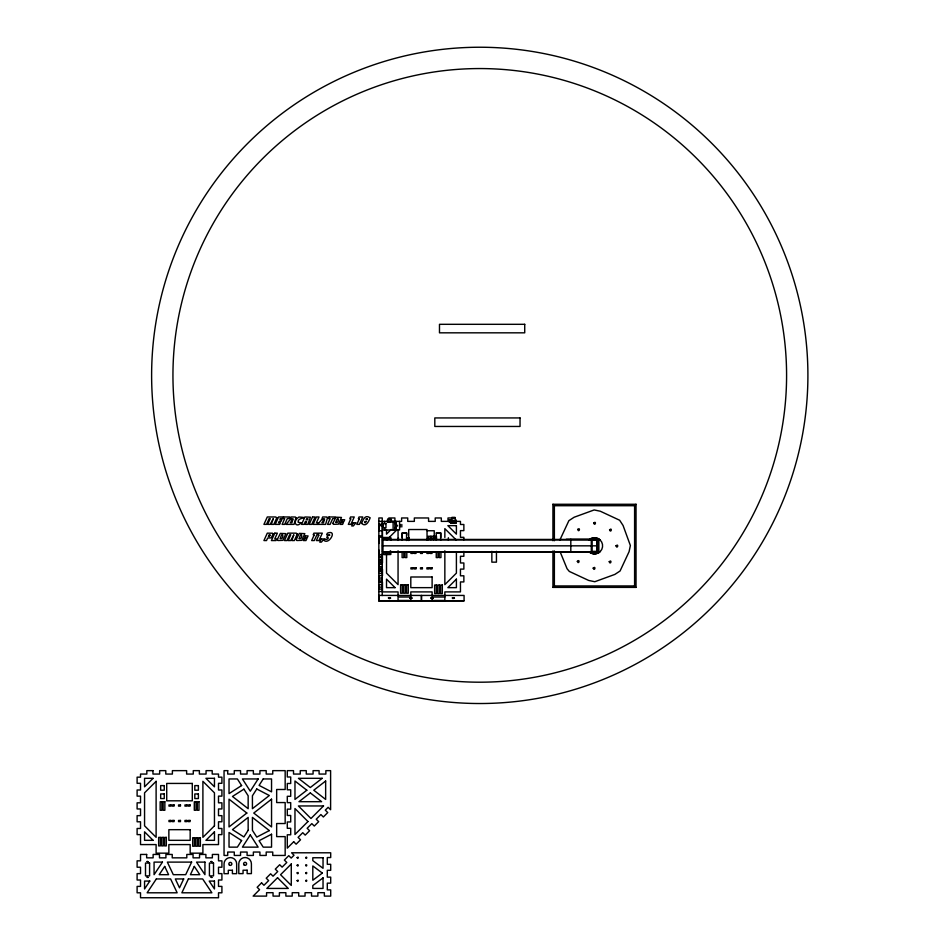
<?xml version="1.0" encoding="UTF-8"?>
<svg xmlns="http://www.w3.org/2000/svg" width="945" height="945" viewBox="0 0 945 945"><rect width="100%" height="100%" fill="white"/><g stroke="black" fill="none" stroke-linecap="round" stroke-linejoin="round"><path stroke-width="1.42" d="M566.291 539.311L597.807 539.311L597.807 552.352L591.157 552.352M378.839 595.433L464.078 595.433L464.078 600.855L378.839 600.855L378.839 595.574M388.749 597.736C392.423 596.98 388.82 600.146 388.513 597.76M411.677 598.291L409.764 597.854M411.866 597.972L409.929 597.807M431.239 597.819C434.995 596.815 431.652 600.169 431.133 597.76M454.462 598.232L452.679 597.724M559.865 540.02L568.878 520.671L574.111 517.246L594.169 509.946L600.288 511.221L619.636 520.234L623.062 525.467L630.374 545.525L629.098 551.644L620.074 570.993L614.852 574.418L594.795 581.718L588.676 580.443L569.315 571.43L567.083 568.76L560.196 551.986M390.557 597.984L388.619 598.303M431.05 598.138L432.987 597.819M433.176 597.984L431.369 598.374M452.348 597.972L452.442 597.748M552.931 550.935L552.931 587.388L554.372 585.947L634.591 585.947L636.032 587.388L636.032 504.276L552.931 504.276L552.931 540.729M552.931 504.276L554.372 505.717L634.591 505.717L636.032 504.276M391.254 529.413L386.517 534.138L386.517 529.885M386.517 540.15L397.054 529.649M388.619 597.665L388.43 597.984M452.537 597.653L452.679 598.516L454.403 598.197M596.697 548.277L597.795 545.785L596.791 543.458M600.311 551.49C597.346 554.514 591.877 554.573 588.818 551.667A8.127 8.127 0 0 0 600.311 551.49A8.127 8.127 0 0 0 600.146 539.997C597.086 537.091 591.605 537.15 588.652 540.174A8.127 8.127 0 0 1 600.146 539.997M401.814 526.991L401.814 524.451M388.619 597.819L390.557 598.138M411.547 598.516L411.843 597.854L410.213 597.689M454.167 598.362L452.537 598.291M388.832 522.124L389.659 522.124M453.47 520.518L451.875 522.112L455.077 522.112L453.47 520.518L453.458 523.022M409.823 598.197L411.394 598.409M452.832 597.689L454.403 597.89M388.773 517.966L394.904 517.966L394.904 521.38M451.686 517.966L448.001 517.966L448.001 521.38L441.315 521.38L441.315 517.966L435.22 517.966L435.22 521.38L428.569 521.38L428.569 517.966L414.335 517.966L414.335 521.38L407.732 521.38L407.732 517.966L401.601 517.966L401.601 521.38L382.465 521.38L382.465 529.991L399.593 529.991L399.593 521.38M451.84 519.856L449.194 519.856L449.194 521.534M449.194 520.034L451.663 520.045L451.663 518.214L455.242 518.214L455.242 520.045L456.222 520.045L456.222 523.022L450.682 523.022L450.682 520.045M378.839 521.38L382.252 521.38M449.194 521.356L450.942 521.356L450.942 520.034M455.407 521.38L460.451 521.38L460.451 524.487L463.865 524.487L463.865 530.629L460.451 530.629L460.451 537.315L463.865 537.315L463.865 539.772M390.864 521.416L393.51 521.593M451.84 521.534L449.04 521.959L456.057 521.959L456.057 523.022M386.481 521.605L387.462 521.605L387.462 519.762L391.041 519.762L391.041 521.605L392.021 521.605M387.651 522.065L390.852 522.065M395.199 522.833L396.179 522.845M395.199 523.766L396.179 523.778M378.839 524.321L382.252 524.321M396.179 525.302L397.467 525.302L397.467 526.07L396.179 526.07M378.839 525.644L382.252 525.644M395.199 527.593L396.179 527.593M395.199 528.527L396.179 528.527M378.839 530.795L382.252 530.795M427.14 530.747L434.239 530.747L434.239 536.547M436.377 533.098L440.63 533.098L440.63 540.197M378.839 535.862L382.252 535.862M378.839 537.15L382.252 537.15M382.182 537.481L390.698 537.481L390.698 540.316M382.182 538.095L390.698 538.095M406.551 537.988L409.327 537.988M428.132 537.988L436.436 537.988M597.677 539.441L382.465 539.441L382.465 552.223L597.677 552.223M382.465 539.902L597.677 539.902M382.465 545.832L597.677 545.832M382.465 551.762L597.677 551.762M566.291 552.093L597.346 552.093L597.346 539.311M382.182 553.912L390.698 553.912M378.839 554.668L390.698 554.526L390.698 551.041M378.839 556.451L382.252 556.451M378.839 557.042L382.252 557.077M378.839 557.408L382.252 557.408M378.839 557.491L382.252 557.491M378.839 559.901L382.252 559.901M378.839 560.42L382.252 560.42M378.839 561.897L382.252 561.897M378.839 562.795L382.252 562.795M378.839 564.307L382.252 564.307M378.839 566.598L382.252 566.563M378.839 568.11L382.252 568.11M378.839 568.973L382.252 568.973M378.839 569.28L382.252 569.28M378.839 570.969L382.252 570.969M378.839 571.123L382.252 571.123M378.839 573.379L382.252 573.379M378.839 575.623L382.252 575.623M378.839 578.045L382.252 578.045M378.839 580.029L382.252 580.029M378.839 581.837L382.252 581.837M378.839 582.108L382.252 582.108M378.839 582.439L382.252 582.439M378.839 584.707L382.252 584.707M378.839 587.117L382.252 587.117M552.931 587.388L636.032 587.388M378.839 589.101L382.252 589.101M378.839 591.511L382.252 591.511M378.851 600.701L464.078 600.701M456.4 540.15L444.847 528.645L444.847 537.492M421.458 595.574L421.458 600.855L421.458 595.433M634.591 505.717L634.591 585.947M598.87 539.052L598.87 552.636M597.807 539.311L597.807 552.352M591.286 539.441L591.286 552.223M570.815 539.311L570.815 552.093M554.372 505.717L554.372 540.729M554.372 550.935L554.372 585.947M496.444 551.337L496.444 562.157L491.849 562.157L491.849 551.337M463.865 551.372L463.865 556.274L460.451 556.274L460.451 562.972L463.865 562.972L463.865 569.103L460.451 569.103L460.451 575.8L463.865 575.8L463.865 581.931L460.451 581.931L460.451 591.901L444.847 591.901L444.847 596.201M456.4 551.62L456.4 573.131L444.847 584.636L444.847 550.746M454.994 518.214L454.994 517.364L451.923 517.364L451.923 518.214M454.994 523.022L455.077 520.518L451.875 520.518L451.934 523.022M450.859 521.959L450.859 523.022M448.367 537.74L448.367 540.056M440.937 551.904L440.937 557.585L439.224 557.585L439.224 551.904M440.842 537.528L440.842 532.921L436.247 532.921L436.377 540.197M437.948 551.904L437.948 557.585L436.247 557.585L436.247 551.904M436.436 539.701L436.436 536.264L428.132 536.264L428.132 539.701M433.672 536.264L433.66 539.701M432.113 596.201L432.113 591.901L410.803 591.901L410.803 596.201M432.007 552.27L432.007 553.439L430.081 553.439L430.081 552.27M430.896 536.264L430.908 539.701M428.806 552.27L428.806 553.439L426.892 553.439L426.892 552.27M427.034 539.867L427.034 529.531L408.712 529.531L408.712 540.505M422.415 552.27L422.415 553.439L420.501 553.439L420.501 552.27M416.024 552.27L416.024 553.439L414.111 553.439L414.111 552.27M412.823 552.27L412.823 553.439L410.91 553.439L410.91 552.27M406.716 535.224L406.716 532.921L402.109 532.921L402.109 537.528M406.799 551.904L406.799 557.585L405.086 557.585L405.086 551.904M406.586 540.505L406.539 533.11L402.275 533.098L402.275 540.197M403.81 551.904L403.81 557.585L402.109 557.585L402.109 551.904M400.101 524.451L400.101 527.003M398.424 537.74L398.424 540.056M398.058 530.121L398.058 540.434M398.058 550.746L398.058 584.636L386.517 573.131L386.517 551.62M398.058 596.201L398.058 591.901L382.465 591.901L382.465 581.931M396.179 521.38L396.179 529.991M393.12 521.38L393.12 529.991M390.781 519.762L390.781 518.911L387.722 518.911L387.722 519.762M390.084 551.041L390.084 553.912M384.591 521.38L384.591 523.589M384.591 527.853L384.591 529.991M382.796 538.095L382.796 553.912M382.465 530.629L382.465 537.315M382.465 556.274L382.465 562.972M382.465 569.103L382.465 575.8M382.252 595.527L382.252 517.966L378.839 517.966L378.839 600.855M379.051 524.487L379.051 530.629M379.051 537.315L379.051 543.458M379.051 550.144L379.051 556.274M379.051 562.972L379.051 569.103M379.051 575.8L379.051 581.931M596.673 544.521A2.551 2.551 0 0 1 596.957 546.458M295.939 517.73L294.049 524.38L286.099 524.38L289.961 519.726L292.607 519.726L290.304 522.75L291.91 522.75L293.092 518.852L290.422 518.604L291.131 516.974L295.442 517.021L295.939 517.73M327.49 517.73L325.612 524.38L313.102 524.38L316.469 516.974L319.044 516.974L316.421 522.75L318.418 522.75L317.674 524.38L321.524 519.726L324.17 519.726L321.867 522.75L323.473 522.75L324.655 518.852L321.973 518.604L322.694 516.974L327.005 517.021L327.49 517.73M367.192 518.899C366.128 521.687 365.065 517.529 367.192 518.899M307.775 518.911L307.444 519.797L306.18 519.797L306.723 518.581L307.775 518.911M280.346 538.52C284.386 539.997 282.768 529.046 280.346 538.52M299.258 538.52C303.298 539.997 301.679 529.046 299.258 538.52M335.9 522.337C339.846 523.825 338.416 512.934 335.936 522.242M365.963 521.616C364.924 524.818 363.53 520.423 365.963 521.616M270.069 535.118L269.526 536.441L268.392 536.441L269.136 534.787L270.069 535.118M314.118 535.083L311.673 540.564L314.26 540.564L317.614 533.157L313.905 533.157L313.173 534.787L314.118 535.083M318.819 535.083L316.374 540.564L318.961 540.564L322.316 533.157L318.607 533.157L317.874 534.787L318.819 535.083M350.76 518.899L348.315 524.38L350.89 524.38L354.257 516.974L350.548 516.974L349.815 518.604L350.76 518.899M359.265 518.899L356.832 524.38L359.407 524.38L362.774 516.974L359.065 516.974L358.332 518.604L359.265 518.899M329.663 535.118L327.525 535.909L326.746 537.54C330.466 536.831 326.698 540.835 324.938 538.945L324.17 540.564C329.332 544.722 337.755 529.212 327.395 533.157L326.616 534.787L329.663 535.118M306.523 521.699L305.365 524.38L307.822 524.38L310.444 517.198L304.904 516.974L301.538 524.38L304.089 524.38L305.459 521.356L306.523 521.699M298.396 522.349L301.266 522.75C295.915 528.515 292.076 521.38 298.927 517.033C311.543 517.931 296.104 517.258 298.396 522.349M147.136 861.486L147.963 861.71L147.136 861.486M211.066 861.486L211.881 861.71L211.066 861.486M297.132 857.576C297.97 860.174 299.152 855.733 297.132 857.576M297.132 865.242C297.97 867.853 299.152 863.411 297.132 865.242M297.132 872.908C297.97 875.519 299.152 871.077 297.132 872.908M297.132 880.586C297.97 883.185 299.152 878.744 297.132 880.586M305.66 857.576C306.487 860.174 307.68 855.733 305.66 857.576M305.66 865.242C306.487 867.853 307.68 863.411 305.66 865.242M305.66 872.908C306.487 875.519 307.68 871.077 305.66 872.908M305.66 880.586C306.487 883.185 307.68 878.744 305.66 880.586M577.69 529.424C578.99 533.5 580.856 526.554 577.69 529.424M577.324 561.318C578.623 565.393 580.49 558.448 577.324 561.318M593.708 523.01C595.007 527.074 596.874 520.14 593.708 523.01M593.188 568.11C594.499 572.174 596.354 565.24 593.188 568.11M609.572 529.791C610.883 533.866 612.738 526.92 609.572 529.791M609.218 561.684C610.517 565.748 612.384 558.814 609.218 561.684M615.998 545.808C617.309 549.884 619.164 542.938 615.998 545.808M361.474 523.353C366.199 527.712 368.845 521.144 370.168 517.801C364.486 513.962 363.293 520.364 361.474 523.353M273.117 533.984L271.239 537.859L267.659 538.059L266.514 540.564L263.927 540.564L267.293 533.157L272.503 533.216L273.117 533.984M276.767 517.801L273.861 524.38L271.274 524.38L273.318 518.604L270.152 524.38L267.636 524.38L270.258 518.604L269.136 518.604L266.514 524.38L263.927 524.38L267.293 516.974L275.704 516.974L276.767 517.801M277.298 539.548L277.889 540.516L282.898 540.339L285.933 533.641L280.37 533.393L277.298 539.548M296.222 539.548L296.801 540.516L301.821 540.339L304.845 533.641L299.281 533.393L296.222 539.548M297.285 533.984L294.379 540.564L291.792 540.564L293.836 534.787L290.67 540.564L288.154 540.564L290.776 534.787L289.654 534.787L287.032 540.564L284.457 540.564L287.812 533.157L296.234 533.157L297.285 533.984M332.853 523.365L333.443 524.321L338.452 524.144L341.488 517.447L335.924 517.21L332.853 523.365M147.16 877.161L147.94 877.492L147.16 877.161M211.078 877.161L211.869 877.492L211.078 877.161M280.405 518.604L279.909 519.726L281.787 519.726L281.055 521.356L279.165 521.356L278.527 522.75L280.405 522.75L279.673 524.38L275.208 524.38L278.574 516.974L283.027 516.974L282.295 518.604L280.405 518.604M274.782 533.157L271.416 540.564L275.987 540.564L276.731 538.945L274.735 538.945L277.358 533.157L274.782 533.157M312.535 516.974L309.18 524.38L311.755 524.38L315.122 516.974L312.535 516.974M321.205 538.945L319.753 542.135L321.394 542.135L324.005 538.945L321.205 538.945M353.146 522.75L351.694 525.952L353.335 525.952L355.946 522.75L353.146 522.75M283.559 516.974L282.827 518.604L284.728 518.604L282.106 524.38L284.681 524.38L287.315 518.604L288.993 518.604L289.737 516.974L283.559 516.974M328.99 516.974L328.246 518.604L330.159 518.604L327.525 524.38L330.112 524.38L332.734 518.604L334.424 518.604L335.156 516.974L328.99 516.974M304.219 538.721L303.369 540.564L305.944 540.564L306.794 538.721L304.219 538.721M340.85 522.526L340.011 524.38L342.586 524.38L343.437 522.526L340.85 522.526M305.483 535.909L304.633 537.764L307.208 537.764L308.07 535.909L305.483 535.909M342.125 519.726L341.275 521.581L343.85 521.581L344.701 519.726L342.125 519.726M183.684 878.944L179.503 887.804L175.321 878.944L183.684 878.944M191.622 862.112L185.692 874.68L173.301 874.68L167.359 862.112L191.622 862.112M188.398 878.944L181.865 892.801L211.893 892.801L202.655 878.944L188.398 878.944M194.304 866.435L190.406 874.68L199.808 874.68L194.304 866.435M258.139 778.952L250.283 791.201L242.428 778.952L258.139 778.952M256.768 788.992L252.421 795.773L252.421 808.684L269.325 795.513L256.768 788.992M263.206 778.952L259.084 785.389L271.546 791.863L271.546 778.952L263.206 778.952M241.601 840.542L237.372 847.145L229.033 847.145L229.033 832.474L241.601 840.542M248.157 830.324L243.904 836.951L232.482 829.627L248.157 817.413L248.157 830.324M250.283 834.896L242.428 847.145L258.139 847.145L250.283 834.896M149.806 881.071L144.561 888.95L144.561 881.071L149.806 881.071M162.446 862.112L154.07 874.68L154.07 862.112L162.446 862.112M156.35 878.944L147.125 892.801L177.152 892.801L170.608 878.944L156.35 878.944M164.69 866.435L159.185 874.68L168.588 874.68L164.69 866.435M307.952 821.524L294.97 834.506L294.97 808.542L307.952 821.524M323.521 805.955L310.964 818.512L298.407 805.955L323.521 805.955M293.694 841.747L287.292 848.149L287.292 834.789L290.706 834.789L290.706 828.304L287.292 828.304L287.292 821.961L290.706 821.961L290.706 815.476L287.292 815.476L287.292 809.133L290.706 809.133L290.706 802.648L287.292 802.648L287.292 796.304L290.706 796.304L290.706 789.819L287.292 789.819L287.292 783.476L290.706 783.476L290.706 776.991L287.292 776.991L287.292 770.647L293.517 770.647L293.517 774.061L300.25 774.061L300.25 770.647L306.263 770.647L306.263 774.061L313.079 774.061L313.079 770.647L319.091 770.647L319.091 774.061L325.86 774.061L325.86 770.647L330.608 770.647L330.608 809.723L328.128 807.313L325.304 810.137L327.738 812.582L323.344 816.988L320.898 814.543L316.232 819.209L318.666 821.654L314.272 826.048L311.826 823.615L307.16 828.281L309.606 830.726L305.2 835.12L302.766 832.687L298.088 837.353L300.534 839.798L296.128 844.192L293.694 841.747M261.552 882.866L257.158 887.272L259.568 889.682L253.142 896.108L266.573 896.108L266.573 892.694L273.046 892.694L273.046 896.108L279.389 896.108L279.389 892.694L285.874 892.694L285.874 896.108L292.218 896.108L292.218 892.694L298.703 892.694L298.703 896.108L305.046 896.108L305.046 892.694L311.531 892.694L311.531 896.108L317.874 896.108L317.874 892.694L324.359 892.694L324.359 896.108L330.703 896.108L330.703 889.883L327.301 889.883L327.301 883.15L330.703 883.15L330.703 877.137L327.301 877.137L327.301 870.321L330.703 870.321L330.703 864.309L327.301 864.309L327.301 857.54L330.703 857.54L330.703 852.792L291.627 852.792L294.001 855.237L291.178 858.072L288.768 855.662L284.374 860.056L286.784 862.466L282.106 867.144L279.696 864.722L275.302 869.128L277.712 871.538L273.034 876.204L270.624 873.794L266.23 878.2L268.64 880.61L263.962 885.276L261.552 882.866M277.546 877.728L266.844 888.43L288.26 888.43L277.546 877.728M291.273 864.002L280.559 874.716L291.273 885.418L291.273 864.002M153.09 778.314L144.561 786.819L144.561 778.314L153.09 778.314M156.114 781.326L144.561 792.831L144.561 825.812L156.114 837.317L156.114 781.326M456.4 579.143L447.871 587.648L456.4 587.648L456.4 579.143M214.456 825.812L202.903 837.317L202.903 781.326L214.456 792.831L214.456 825.812M214.456 831.824L205.927 840.329L214.456 840.329L214.456 831.824M246.822 813.054L229.033 826.922L229.033 799.186L246.822 813.054M271.546 799.186L253.756 813.054L271.546 826.922L271.546 799.186M306.83 790.221L294.97 799.423L294.97 781.019L306.83 790.221M322.174 778.314L310.303 787.528L298.443 778.314L322.174 778.314M310.303 792.914L298.986 801.691L321.619 801.691L310.303 792.914M325.647 781.019L313.787 790.221L325.647 799.423L325.647 781.019M322.328 873.085L312.807 880.232L312.807 865.951L322.328 873.085M323.036 877.881L312.807 885.559L312.807 888.43L323.036 888.43L323.036 877.881M241.601 785.555L229.033 793.623L229.033 778.952L237.372 778.952L241.601 785.555M243.904 789.146L232.482 796.47L248.157 808.684L248.157 795.773L243.904 789.146M269.325 830.584L256.768 837.105L252.421 830.324L252.421 817.413L269.325 830.584M271.546 834.234L259.084 840.707L263.206 847.145L271.546 847.145L271.546 834.234M524.723 324.312L439.484 324.312L439.484 332.829L524.723 332.829L524.723 324.312M520.034 417.938L434.806 417.938L434.806 426.455L520.034 426.455L520.034 417.938M385.962 523.589L383.316 523.589L383.316 527.853L385.962 527.853L385.962 523.589M456.4 525.644L447.871 525.644L456.4 534.138L456.4 525.644M596.827 540.292L592.137 540.292L592.137 551.372L596.827 551.372L596.827 540.292M412.823 567.768L410.91 567.768L410.91 568.937L412.823 568.937L412.823 567.768M416.024 567.768L414.111 567.768L414.111 568.937L416.024 568.937L416.024 567.768M422.415 567.768L420.501 567.768L420.501 568.937L422.415 568.937L422.415 567.768M428.806 567.768L426.892 567.768L426.892 568.937L428.806 568.937L428.806 567.768M432.007 567.768L430.081 567.768L430.081 568.937L432.007 568.937L432.007 567.768M432.113 576.993L410.803 576.993L410.803 587.648L432.113 587.648L432.113 576.993M402.298 584.707L400.597 584.707L400.597 593.224L402.298 593.224L402.298 584.707M405.287 584.707L403.574 584.707L403.574 593.224L405.287 593.224L405.287 584.707M408.264 584.707L406.563 584.707L406.563 593.224L408.264 593.224L408.264 584.707M436.354 585.038L434.641 585.038L434.641 593.566L436.354 593.566L436.354 585.038M439.33 585.038L437.63 585.038L437.63 593.566L439.33 593.566L439.33 585.038M442.319 585.038L440.618 585.038L440.618 593.566L442.319 593.566L442.319 585.038M395.045 587.648L386.517 587.648L386.517 579.143L395.045 587.648M410.803 597.016L398.058 597.016L398.058 600.488L410.803 600.488L410.803 597.016M444.847 597.016L432.113 597.016L432.113 600.488L444.847 600.488L444.847 597.016M152.96 770.647L146.829 770.647L146.829 774.061L140.521 774.061L140.521 777.168L137.108 777.168L137.108 783.299L140.521 783.299L140.521 789.996L137.108 789.996L137.108 796.127L140.521 796.127L140.521 802.825L137.108 802.825L137.108 808.955L140.521 808.955L140.521 815.653L137.108 815.653L137.108 821.784L140.521 821.784L140.521 828.481L137.108 828.481L137.108 834.612L140.521 834.612L140.521 844.582L156.114 844.582L156.114 853.158L168.86 853.158L168.86 844.582L190.169 844.582L190.169 853.158L202.903 853.158L202.903 844.582L218.508 844.582L218.508 834.612L221.91 834.612L221.91 828.481L218.508 828.481L218.508 821.784L221.91 821.784L221.91 815.653L218.508 815.653L218.508 808.955L221.91 808.955L221.91 802.825L218.508 802.825L218.508 796.127L221.91 796.127L221.91 789.996L218.508 789.996L218.508 783.299L221.91 783.299L221.91 777.168L218.508 777.168L218.508 774.061L212.2 774.061L212.2 770.647L206.057 770.647L206.057 774.061L199.371 774.061L199.371 770.647L193.276 770.647L193.276 774.061L186.626 774.061L186.626 770.647L172.392 770.647L172.392 774.061L165.788 774.061L165.788 770.647L159.646 770.647L159.646 774.061L152.96 774.061L152.96 770.647M227.71 770.647L224.048 770.647L224.048 855.449L227.71 855.449L227.71 852.047L234.277 852.047L234.277 855.449L240.538 855.449L240.538 852.047L247.094 852.047L247.094 855.449L253.366 855.449L253.366 852.047L259.922 852.047L259.922 855.449L266.195 855.449L266.195 852.047L272.751 852.047L272.751 855.449L285.166 855.449L285.166 836.62L276.661 836.62L276.661 823.532L285.166 823.532L285.166 802.565L276.661 802.565L276.661 789.488L285.166 789.488L285.166 770.647L272.751 770.647L272.751 774.061L266.195 774.061L266.195 770.647L259.922 770.647L259.922 774.061L253.366 774.061L253.366 770.647L247.094 770.647L247.094 774.061L240.538 774.061L240.538 770.647L234.277 770.647L234.277 774.061L227.71 774.061L227.71 770.647M214.456 778.314L205.927 778.314L214.456 786.819L214.456 778.314M192.296 783.429L166.722 783.429L166.722 800.817L192.296 800.817L192.296 783.429M164.253 785.602L160.674 785.602L160.674 790.209L164.253 790.209L164.253 785.602M198.391 785.602L194.812 785.602L194.812 790.209L198.391 790.209L198.391 785.602M164.253 793.954L160.674 793.954L160.674 798.56L164.253 798.56L164.253 793.954M198.391 793.954L194.812 793.954L194.812 798.56L198.391 798.56L198.391 793.954M161.867 801.738L160.166 801.738L160.166 810.267L161.867 810.267L161.867 801.738M164.855 801.738L163.142 801.738L163.142 810.267L164.855 810.267L164.855 801.738M196.005 801.738L194.304 801.738L194.304 810.267L196.005 810.267L196.005 801.738M198.982 801.738L197.281 801.738L197.281 810.267L198.982 810.267L198.982 801.738M170.88 804.939L168.966 804.939L168.966 806.12L170.88 806.12L170.88 804.939M174.081 804.939L172.155 804.939L172.155 806.12L174.081 806.12L174.081 804.939M180.471 804.939L178.546 804.939L178.546 806.12L180.471 806.12L180.471 804.939M186.862 804.939L184.948 804.939L184.948 806.12L186.862 806.12L186.862 804.939M190.063 804.939L188.138 804.939L188.138 806.12L190.063 806.12L190.063 804.939M170.88 820.437L168.966 820.437L168.966 821.618L170.88 821.618L170.88 820.437M174.081 820.437L172.155 820.437L172.155 821.618L174.081 821.618L174.081 820.437M180.471 820.437L178.546 820.437L178.546 821.618L180.471 821.618L180.471 820.437M186.862 820.437L184.948 820.437L184.948 821.618L186.862 821.618L186.862 820.437M190.063 820.437L188.138 820.437L188.138 821.618L190.063 821.618L190.063 820.437M190.169 829.675L168.86 829.675L168.86 840.329L190.169 840.329L190.169 829.675M160.355 837.388L158.654 837.388L158.654 845.905L160.355 845.905L160.355 837.388M163.343 837.388L161.63 837.388L161.63 845.905L163.343 845.905L163.343 837.388M166.32 837.388L164.619 837.388L164.619 845.905L166.32 845.905L166.32 837.388M194.41 837.719L192.697 837.719L192.697 846.236L194.41 846.236L194.41 837.719M197.387 837.719L195.686 837.719L195.686 846.236L197.387 846.236L197.387 837.719M200.375 837.719L198.663 837.719L198.663 846.236L200.375 846.236L200.375 837.719M153.09 840.329L144.561 840.329L144.561 831.824L153.09 840.329M146.652 854.445L140.521 854.445L140.521 860.836L137.108 860.836L137.108 867.226L140.521 867.226L140.521 873.617L137.108 873.617L137.108 880.008L140.521 880.008L140.521 886.398L137.108 886.398L137.108 892.801L140.521 892.801L140.521 897.75L218.508 897.75L218.508 892.801L221.91 892.801L221.91 886.398L218.508 886.398L218.508 880.008L221.91 880.008L221.91 873.617L218.508 873.617L218.508 867.226L221.91 867.226L221.91 860.836L218.508 860.836L218.508 854.445L212.365 854.445L212.365 857.847L205.892 857.847L205.892 854.445L199.537 854.445L199.537 857.847L193.063 857.847L193.063 854.445L186.803 854.445L186.803 857.847L172.226 857.847L172.226 854.445L165.918 854.445L165.918 857.847L159.481 857.847L159.481 854.445L153.125 854.445L153.125 857.847L146.652 857.847L146.652 854.445M323.036 857.753L312.807 857.753L312.807 860.623L323.036 868.301L323.036 857.753M204.935 862.112L196.536 862.112L204.935 874.68L204.935 862.112M149.593 863.045L145.506 863.045L145.506 875.873L149.593 875.873L149.593 863.045M213.523 863.045L209.424 863.045L209.424 875.873L213.523 875.873L213.523 863.045M247.141 870.215L243.054 870.215L243.054 873.617L238.79 873.617L238.79 863.836A6.308 6.308 0 0 1 245.098 857.528A6.308 6.308 0 0 1 251.405 863.836L251.405 873.617L247.141 873.617L247.141 870.215M232.399 870.274L228.3 870.274L228.3 873.676L224.048 873.676L224.048 863.895A6.308 6.308 0 0 1 230.356 857.587A6.308 6.308 0 0 1 236.663 863.895L236.663 873.676L232.399 873.676L232.399 870.274M214.456 881.071L209.199 881.071L214.456 888.961L214.456 881.071M395.329 529.991L395.329 521.38L395.199 529.991M300.321 650.113A328.139 328.139 0 0 0 807.408 393.415A328.139 328.139 0 0 0 331.553 82.617A328.139 328.139 0 0 0 300.321 650.113M311.98 632.264A306.83 306.83 0 0 0 786.122 392.246A306.83 306.83 0 0 0 341.18 101.635A306.83 306.83 0 0 0 311.98 632.264M229.434 865.088A1.512 1.512 0 0 0 231.844 864.084A1.512 1.512 0 0 0 229.765 862.501A1.512 1.512 0 0 0 229.434 865.088M244.188 865.029A1.512 1.512 0 0 0 246.598 864.025A1.512 1.512 0 0 0 244.519 862.442A1.512 1.512 0 0 0 244.188 865.029"/></g></svg>
